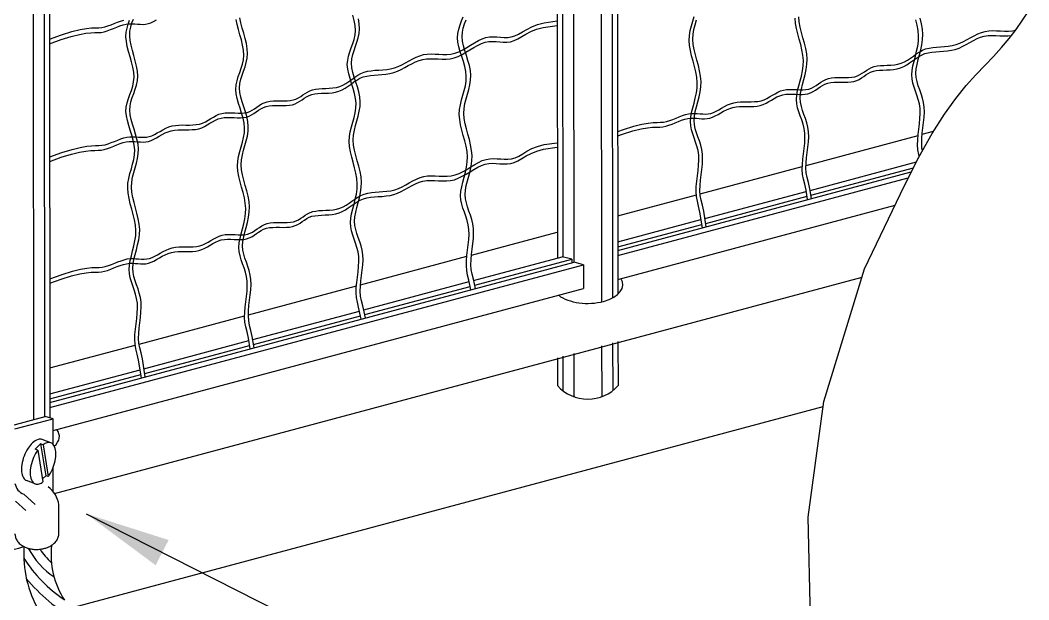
# Model space of a CAD drawing. Header units: millimetres. Extents: x -6218.7 to -6205.6, y -4425 to -4413.8.
# Drawn here: x -6211.57 to -6208.367, y -4418.887 to -4417.045 of the extents above; entities that cross this region are included whole.
import ezdxf

# ---------------------------------------------------------------- set-up
doc = ezdxf.new("R2010")
doc.units = ezdxf.units.MM
doc.header["$LTSCALE"] = 10
doc.layers.add('Termotécnica', color=7, linetype='Continuous')

msp = doc.modelspace()

# ---------------------------------------------------------------- linework, layer by layer
at = {"layer": 'Termotécnica', "color": 1}
for p, q in [((-6209.6916, -4415.3802), (-6209.6889, -4417.928)), ((-6209.8149, -4415.4132), (-6209.8124, -4417.8142)), ((-6209.7266, -4415.3896), (-6209.7239, -4417.9397)), ((-6209.8499, -4415.4226), (-6209.8474, -4417.7967)), ((-6211.4953, -4415.8622), (-6211.4928, -4418.3047)), ((-6211.5303, -4415.8716), (-6211.5278, -4418.3141)), ((-6209.0617, -4417.5856), (-6208.7241, -4417.4951)), ((-6209.6721, -4417.7766), (-6208.7403, -4417.5269)), ((-6209.0592, -4417.601), (-6208.7336, -4417.5137)), ((-6209.6721, -4417.7927), (-6208.7497, -4417.5456)), ((-6209.3957, -4417.6751), (-6209.0739, -4417.5888)), ((-6209.3932, -4417.6905), (-6209.0714, -4417.6042)), ((-6209.6721, -4417.7491), (-6209.4083, -4417.6784)), ((-6209.6721, -4417.7652), (-6209.4058, -4417.6938)), ((-6211.4758, -4418.2599), (-6209.8109, -4417.8138)), ((-6210.1302, -4417.8719), (-6209.8486, -4417.7964)), ((-6210.1268, -4417.887), (-6209.8186, -4417.8045)), ((-6209.8186, -4417.8045), (-6209.8486, -4417.7964)), ((-6209.8186, -4417.8045), (-6209.8186, -4417.8157)), ((-6209.7809, -4417.8219), (-6209.8109, -4417.8138)), ((-6211.4758, -4418.276), (-6209.7809, -4417.8219)), ((-6210.4794, -4417.9654), (-6210.1446, -4417.8757)), ((-6210.476, -4417.9806), (-6210.1412, -4417.8909)), ((-6210.832, -4418.0599), (-6210.4928, -4417.969)), ((-6210.8295, -4418.0753), (-6210.4894, -4417.9842)), ((-6211.1774, -4418.1525), (-6210.8442, -4418.0632)), ((-6209.6888, -4418.0704), (-6209.6886, -4418.2219)), ((-6211.1749, -4418.1679), (-6210.8417, -4418.0786)), ((-6209.8121, -4418.1036), (-6209.812, -4418.2415)), ((-6209.7238, -4418.0798), (-6209.7236, -4418.2414)), ((-6209.8471, -4418.113), (-6209.847, -4418.2221)), ((-6211.4759, -4418.2324), (-6211.1893, -4418.1557)), ((-6211.4758, -4418.2485), (-6211.1868, -4418.1711))]:
    msp.add_line(p, q, dxfattribs=at)
at = {"layer": 'Termotécnica', "color": 2}
for p, q in [((-6209.6746, -4415.3756), (-6209.6719, -4417.9158)), ((-6209.8669, -4415.4272), (-6209.8644, -4417.8007)), ((-6211.4783, -4415.8576), (-6211.4758, -4418.3086)), ((-6209.6718, -4418.0659), (-6209.6716, -4418.206)), ((-6209.8641, -4418.1176), (-6209.864, -4418.2062)), ((-6211.5057, -4418.3908), (-6211.5225, -4418.4077)), ((-6211.4976, -4418.3938), (-6211.5057, -4418.3908)), ((-6211.5057, -4418.3908), (-6211.4893, -4418.4923)), ((-6211.4731, -4418.3881), (-6211.5008, -4418.3775)), ((-6211.4976, -4418.3938), (-6211.4813, -4418.4954)), ((-6211.5145, -4418.4108), (-6211.5225, -4418.4077)), ((-6211.5145, -4418.4108), (-6211.4982, -4418.5123)), ((-6211.4893, -4418.4923), (-6211.4997, -4418.5028)), ((-6211.4813, -4418.4954), (-6211.4893, -4418.4923)), ((-6211.5227, -4418.5181), (-6211.5504, -4418.5075)), ((-6211.4474, -4418.6759), (-6211.4474, -4418.5847)), ((-6211.3604, -4418.6134), (-6208.9228, -4419.8507))]:
    msp.add_line(p, q, dxfattribs=at)
at = {"layer": 'Termotécnica', "color": 4}
for p, q in [((-6208.7058, -4417.4075), (-6208.6694, -4417.3978)), ((-6209.0745, -4417.5064), (-6208.7188, -4417.4111)), ((-6209.411, -4417.5965), (-6209.0864, -4417.5095)), ((-6209.6722, -4417.6665), (-6209.4229, -4417.5997)), ((-6209.672, -4417.8684), (-6208.7919, -4417.6326)), ((-6210.1372, -4417.7911), (-6209.8645, -4417.718)), ((-6210.4893, -4417.8855), (-6210.1517, -4417.795)), ((-6209.7809, -4417.8219), (-6209.7809, -4417.8976)), ((-6211.4614, -4418.5487), (-6208.8966, -4417.8614)), ((-6211.4659, -4418.3491), (-6209.7809, -4417.8976)), ((-6210.8457, -4417.9809), (-6210.5024, -4417.889)), ((-6211.193, -4418.074), (-6210.8575, -4417.9841)), ((-6211.4759, -4418.1498), (-6211.205, -4418.0772))]:
    msp.add_line(p, q, dxfattribs=at)
at = {"layer": 'Termotécnica', "color": 3}
msp.add_line((-6211.4154, -4418.9139), (-6209.0203, -4418.2722), dxfattribs=at)
at = {"layer": 'Termotécnica', "color": 2, "ltscale": 1.6}
for p, q in [((-6211.6126, -4418.3368), (-6211.4914, -4418.3044)), ((-6211.5871, -4418.3437), (-6211.4659, -4418.3112)), ((-6211.4659, -4418.3112), (-6211.4914, -4418.3044)), ((-6211.4659, -4418.393), (-6211.4659, -4418.3112)), ((-6211.4659, -4418.5427), (-6211.4659, -4418.4668)), ((-6211.5592, -4418.5511), (-6211.5223, -4418.5834)), ((-6211.5857, -4418.5737), (-6211.5523, -4418.6033))]:
    msp.add_line(p, q, dxfattribs=at)
at = {"layer": 'Termotécnica', "color": 1}
for points in [[(-6208.7622, -4417.5701), (-6208.7163, -4417.4797), (-6208.6741, -4417.4051), (-6208.6351, -4417.3439), (-6208.599, -4417.2939), (-6208.5657, -4417.2527), (-6208.5348, -4417.2182), (-6208.506, -4417.188), (-6208.479, -4417.1598), (-6208.4537, -4417.1318), (-6208.4299, -4417.1034), (-6208.4075, -4417.0746), (-6208.3866, -4417.0452), (-6208.367, -4417.0151)], [(-6211.477, -4417.1196), (-6211.4407, -4417.1066), (-6211.4081, -4417.0966), (-6211.3822, -4417.0901), (-6211.362, -4417.0865), (-6211.3461, -4417.0849), (-6211.3335, -4417.0844), (-6211.323, -4417.0842), (-6211.3134, -4417.0835), (-6211.3037, -4417.0816), (-6211.2938, -4417.0786), (-6211.2838, -4417.0749), (-6211.2737, -4417.0709), (-6211.2636, -4417.0668), (-6211.2535, -4417.0629), (-6211.2436, -4417.0597), (-6211.2339, -4417.0574), (-6211.2245, -4417.0563), (-6211.2153, -4417.0561), (-6211.2063, -4417.0565), (-6211.1975, -4417.0572), (-6211.1889, -4417.0578), (-6211.1803, -4417.058), (-6211.1719, -4417.0574), (-6211.1634, -4417.0558), (-6211.155, -4417.0529), (-6211.1465, -4417.0489), (-6211.1378, -4417.0442)], [(-6211.477, -4417.1049), (-6211.4388, -4417.0912), (-6211.4061, -4417.0812), (-6211.3803, -4417.0748), (-6211.36, -4417.0712), (-6211.3442, -4417.0695), (-6211.3316, -4417.069), (-6211.3211, -4417.0688), (-6211.3115, -4417.0681), (-6211.3018, -4417.0662), (-6211.2919, -4417.0632), (-6211.2819, -4417.0595), (-6211.2717, -4417.0555), (-6211.2616, -4417.0514), (-6211.2516, -4417.0476), (-6211.2417, -4417.0443)], [(-6211.4766, -4417.4795), (-6211.4379, -4417.4656), (-6211.4053, -4417.4556), (-6211.3795, -4417.4492), (-6211.3592, -4417.4456), (-6211.3434, -4417.444), (-6211.3308, -4417.4435), (-6211.3203, -4417.4433), (-6211.3106, -4417.4425), (-6211.301, -4417.4406), (-6211.2911, -4417.4376), (-6211.281, -4417.434), (-6211.2709, -4417.4299), (-6211.2608, -4417.4258), (-6211.2508, -4417.422), (-6211.2409, -4417.4188), (-6211.2312, -4417.4165), (-6211.2217, -4417.4154), (-6211.2126, -4417.4152), (-6211.2036, -4417.4156), (-6211.1948, -4417.4162), (-6211.1861, -4417.4168), (-6211.1776, -4417.417), (-6211.1691, -4417.4165), (-6211.1606, -4417.4148), (-6211.1522, -4417.4119), (-6211.1437, -4417.408), (-6211.1351, -4417.4033), (-6211.1263, -4417.3982), (-6211.1172, -4417.3931), (-6211.1078, -4417.3883), (-6211.0981, -4417.3841), (-6211.0879, -4417.3809), (-6211.0773, -4417.379), (-6211.0663, -4417.3781), (-6211.0551, -4417.3778), (-6211.0439, -4417.3779), (-6211.0327, -4417.3779), (-6211.0217, -4417.3776), (-6211.0111, -4417.3767), (-6211.0009, -4417.3748), (-6210.9914, -4417.3716), (-6210.9823, -4417.3675), (-6210.9736, -4417.3626), (-6210.965, -4417.3575), (-6210.9565, -4417.3525), (-6210.9479, -4417.3478), (-6210.939, -4417.3438), (-6210.9297, -4417.3409), (-6210.9199, -4417.3392), (-6210.9097, -4417.3387), (-6210.8992, -4417.3388), (-6210.8887, -4417.3393), (-6210.8783, -4417.3398), (-6210.8682, -4417.3399), (-6210.8585, -4417.3393), (-6210.8495, -4417.3377), (-6210.8411, -4417.3348), (-6210.8333, -4417.3308), (-6210.8258, -4417.3261), (-6210.8185, -4417.321), (-6210.8112, -4417.3159), (-6210.8035, -4417.3111), (-6210.7954, -4417.307), (-6210.7865, -4417.3038), (-6210.7768, -4417.3019), (-6210.7664, -4417.301), (-6210.7556, -4417.3007), (-6210.7446, -4417.3008), (-6210.7336, -4417.301), (-6210.7229, -4417.3009), (-6210.7127, -4417.3001), (-6210.7032, -4417.2984), (-6210.6947, -4417.2956), (-6210.6869, -4417.2918), (-6210.6796, -4417.2873), (-6210.6725, -4417.2825), (-6210.6654, -4417.2777), (-6210.6581, -4417.2731), (-6210.6503, -4417.2691), (-6210.6418, -4417.266), (-6210.6323, -4417.264), (-6210.6221, -4417.2629), (-6210.6113, -4417.2623), (-6210.6001, -4417.2618), (-6210.5887, -4417.2613), (-6210.5773, -4417.2602), (-6210.5662, -4417.2584), (-6210.5555, -4417.2554), (-6210.5454, -4417.251), (-6210.5358, -4417.2455), (-6210.5264, -4417.2393), (-6210.5172, -4417.2328), (-6210.508, -4417.2262), (-6210.4985, -4417.22), (-6210.4887, -4417.2145), (-6210.4783, -4417.2102), (-6210.4673, -4417.2072), (-6210.4557, -4417.2053), (-6210.4437, -4417.2041), (-6210.4314, -4417.2033), (-6210.4189, -4417.2026), (-6210.4063, -4417.2014), (-6210.3938, -4417.1995), (-6210.3816, -4417.1965), (-6210.3697, -4417.1921), (-6210.358, -4417.1867), (-6210.3465, -4417.1806), (-6210.3352, -4417.1743), (-6210.3239, -4417.1681), (-6210.3125, -4417.1624), (-6210.3011, -4417.1577), (-6210.2894, -4417.1543), (-6210.2774, -4417.1525), (-6210.2653, -4417.1521), (-6210.2529, -4417.1524), (-6210.2403, -4417.1531), (-6210.2277, -4417.1536), (-6210.215, -4417.1535), (-6210.2023, -4417.1523), (-6210.1896, -4417.1496), (-6210.177, -4417.145), (-6210.1645, -4417.1389), (-6210.152, -4417.1318), (-6210.1397, -4417.1242), (-6210.1274, -4417.1167), (-6210.1153, -4417.1098), (-6210.1033, -4417.104), (-6210.0914, -4417.0999), (-6210.0797, -4417.0978), (-6210.068, -4417.0972), (-6210.0565, -4417.0977), (-6210.045, -4417.0986), (-6210.0336, -4417.0994), (-6210.0221, -4417.0994), (-6210.0107, -4417.0981), (-6209.9992, -4417.0948), (-6209.9875, -4417.0893), (-6209.9751, -4417.0822), (-6209.9615, -4417.0741), (-6209.9459, -4417.066), (-6209.9278, -4417.0585), (-6209.9065, -4417.0527), (-6209.8652, -4417.0469)], [(-6211.1851, -4418.1818), (-6211.1943, -4418.1249), (-6211.1986, -4418.1057), (-6211.2026, -4418.0897), (-6211.2054, -4418.0749), (-6211.2064, -4418.0594), (-6211.206, -4418.0432), (-6211.2045, -4418.0266), (-6211.2025, -4418.0096), (-6211.2004, -4417.9927), (-6211.1987, -4417.9759), (-6211.1978, -4417.9596), (-6211.1983, -4417.9441), (-6211.2005, -4417.9293), (-6211.2039, -4417.9154), (-6211.2082, -4417.9019), (-6211.2127, -4417.8889), (-6211.2172, -4417.8761), (-6211.2209, -4417.8632), (-6211.2236, -4417.8501), (-6211.2245, -4417.8367), (-6211.2236, -4417.8228), (-6211.221, -4417.8083), (-6211.2174, -4417.7933), (-6211.2133, -4417.7779), (-6211.2093, -4417.7622), (-6211.2058, -4417.746), (-6211.2035, -4417.7296), (-6211.2028, -4417.713), (-6211.2042, -4417.6961), (-6211.2073, -4417.6791), (-6211.2114, -4417.6621), (-6211.2161, -4417.645), (-6211.2207, -4417.6281), (-6211.2248, -4417.6114), (-6211.2277, -4417.5949), (-6211.2289, -4417.5788), (-6211.228, -4417.5631), (-6211.2254, -4417.5477), (-6211.2217, -4417.5325), (-6211.2174, -4417.5175), (-6211.2132, -4417.5026), (-6211.2096, -4417.4876), (-6211.2072, -4417.4726), (-6211.2066, -4417.4573), (-6211.2081, -4417.4418), (-6211.2114, -4417.4261), (-6211.2158, -4417.4104), (-6211.2208, -4417.3947), (-6211.2258, -4417.3792), (-6211.2301, -4417.3639), (-6211.2332, -4417.349), (-6211.2344, -4417.3346), (-6211.2334, -4417.3208), (-6211.2306, -4417.3074), (-6211.2265, -4417.2942), (-6211.2218, -4417.2811), (-6211.2171, -4417.2679), (-6211.2129, -4417.2543), (-6211.21, -4417.2403), (-6211.2088, -4417.2256), (-6211.2098, -4417.2102), (-6211.2126, -4417.1941), (-6211.2167, -4417.1776), (-6211.2213, -4417.161), (-6211.226, -4417.1444), (-6211.2302, -4417.1282), (-6211.2332, -4417.1125), (-6211.2345, -4417.0975), (-6211.2336, -4417.0834), (-6211.231, -4417.07), (-6211.2273, -4417.0572), (-6211.2229, -4417.0445)], [(-6211.1731, -4418.1786), (-6211.1823, -4418.1215), (-6211.1867, -4418.1022), (-6211.1907, -4418.0863), (-6211.1935, -4418.0714), (-6211.1945, -4418.056), (-6211.1941, -4418.0398), (-6211.1926, -4418.0231), (-6211.1906, -4418.0062), (-6211.1885, -4417.9892), (-6211.1868, -4417.9725), (-6211.1859, -4417.9562), (-6211.1864, -4417.9406), (-6211.1885, -4417.9259), (-6211.192, -4417.9119), (-6211.1962, -4417.8985), (-6211.2008, -4417.8855), (-6211.2052, -4417.8726), (-6211.209, -4417.8597), (-6211.2116, -4417.8467), (-6211.2126, -4417.8333), (-6211.2117, -4417.8193), (-6211.2091, -4417.8048), (-6211.2055, -4417.7899), (-6211.2014, -4417.7745), (-6211.1973, -4417.7587), (-6211.1939, -4417.7426), (-6211.1916, -4417.7262), (-6211.1909, -4417.7095), (-6211.1923, -4417.6926), (-6211.1953, -4417.6756), (-6211.1995, -4417.6586), (-6211.2042, -4417.6416), (-6211.2088, -4417.6247), (-6211.2129, -4417.6079), (-6211.2158, -4417.5915), (-6211.217, -4417.5754), (-6211.2161, -4417.5596), (-6211.2135, -4417.5442), (-6211.2098, -4417.5291), (-6211.2055, -4417.5141), (-6211.2013, -4417.4991), (-6211.1977, -4417.4842), (-6211.1953, -4417.4691), (-6211.1947, -4417.4539), (-6211.1962, -4417.4384), (-6211.1995, -4417.4227), (-6211.2039, -4417.4069), (-6211.2089, -4417.3912), (-6211.2139, -4417.3757), (-6211.2182, -4417.3604), (-6211.2213, -4417.3456), (-6211.2225, -4417.3312), (-6211.2215, -4417.3173), (-6211.2187, -4417.3039), (-6211.2146, -4417.2907), (-6211.2099, -4417.2776), (-6211.2052, -4417.2644), (-6211.201, -4417.2509), (-6211.1981, -4417.2368), (-6211.1969, -4417.2222), (-6211.1979, -4417.2067), (-6211.2007, -4417.1906), (-6211.2047, -4417.1742), (-6211.2094, -4417.1575), (-6211.2141, -4417.141), (-6211.2182, -4417.1247), (-6211.2213, -4417.109), (-6211.2226, -4417.094), (-6211.2217, -4417.0799), (-6211.2191, -4417.0666), (-6211.2154, -4417.0537), (-6211.211, -4417.0411)], [(-6210.8399, -4418.0893), (-6210.8455, -4418.0549), (-6210.8499, -4418.0357), (-6210.8538, -4418.0197), (-6210.8566, -4418.0048), (-6210.8577, -4417.9894), (-6210.8572, -4417.9732), (-6210.8558, -4417.9565), (-6210.8537, -4417.9396), (-6210.8516, -4417.9226), (-6210.8499, -4417.9059), (-6210.8491, -4417.8896), (-6210.8496, -4417.874), (-6210.8517, -4417.8593), (-6210.8551, -4417.8453), (-6210.8594, -4417.8319), (-6210.864, -4417.8189), (-6210.8684, -4417.806), (-6210.8722, -4417.7932), (-6210.8748, -4417.7801), (-6210.8758, -4417.7667), (-6210.8748, -4417.7527), (-6210.8722, -4417.7382), (-6210.8686, -4417.7233), (-6210.8646, -4417.7079), (-6210.8605, -4417.6921), (-6210.857, -4417.676), (-6210.8547, -4417.6596), (-6210.8541, -4417.6429), (-6210.8555, -4417.626), (-6210.8585, -4417.6091), (-6210.8626, -4417.592), (-6210.8673, -4417.575), (-6210.872, -4417.5581), (-6210.876, -4417.5414), (-6210.8789, -4417.5249), (-6210.8801, -4417.5088), (-6210.8792, -4417.4931), (-6210.8766, -4417.4777), (-6210.8729, -4417.4625), (-6210.8687, -4417.4475), (-6210.8644, -4417.4326), (-6210.8608, -4417.4176), (-6210.8584, -4417.4025), (-6210.8578, -4417.3873), (-6210.8593, -4417.3718), (-6210.8626, -4417.3561), (-6210.8671, -4417.3404), (-6210.8721, -4417.3247), (-6210.877, -4417.3091), (-6210.8814, -4417.2939), (-6210.8844, -4417.279), (-6210.8857, -4417.2646), (-6210.8847, -4417.2507), (-6210.8818, -4417.2373), (-6210.8778, -4417.2242), (-6210.873, -4417.211), (-6210.8683, -4417.1978), (-6210.8642, -4417.1843), (-6210.8612, -4417.1703), (-6210.86, -4417.1556), (-6210.861, -4417.1401), (-6210.8639, -4417.124), (-6210.8679, -4417.1076), (-6210.8726, -4417.091), (-6210.8773, -4417.0744), (-6210.8814, -4417.0581), (-6210.8844, -4417.0424)], [(-6210.8278, -4418.0861), (-6210.8336, -4418.0502), (-6210.838, -4418.0309), (-6210.8419, -4418.0149), (-6210.8447, -4418.0001), (-6210.8458, -4417.9847), (-6210.8453, -4417.9685), (-6210.8438, -4417.9518), (-6210.8418, -4417.9349), (-6210.8397, -4417.9179), (-6210.838, -4417.9012), (-6210.8372, -4417.8849), (-6210.8377, -4417.8693), (-6210.8398, -4417.8546), (-6210.8432, -4417.8406), (-6210.8475, -4417.8272), (-6210.8521, -4417.8141), (-6210.8565, -4417.8013), (-6210.8603, -4417.7884), (-6210.8629, -4417.7754), (-6210.8639, -4417.7619), (-6210.8629, -4417.748), (-6210.8603, -4417.7335), (-6210.8567, -4417.7186), (-6210.8526, -4417.7032), (-6210.8486, -4417.6874), (-6210.8451, -4417.6713), (-6210.8428, -4417.6548), (-6210.8422, -4417.6382), (-6210.8435, -4417.6213), (-6210.8466, -4417.6043), (-6210.8507, -4417.5873), (-6210.8554, -4417.5703), (-6210.8601, -4417.5534), (-6210.8641, -4417.5366), (-6210.867, -4417.5202), (-6210.8682, -4417.5041), (-6210.8673, -4417.4883), (-6210.8647, -4417.4729), (-6210.861, -4417.4578), (-6210.8567, -4417.4428), (-6210.8525, -4417.4278), (-6210.8489, -4417.4129), (-6210.8465, -4417.3978), (-6210.8459, -4417.3826), (-6210.8474, -4417.367), (-6210.8507, -4417.3514), (-6210.8552, -4417.3356), (-6210.8602, -4417.3199), (-6210.8651, -4417.3044), (-6210.8695, -4417.2891), (-6210.8725, -4417.2742), (-6210.8738, -4417.2599), (-6210.8728, -4417.246), (-6210.8699, -4417.2326), (-6210.8658, -4417.2194), (-6210.8611, -4417.2063), (-6210.8564, -4417.1931), (-6210.8523, -4417.1795), (-6210.8493, -4417.1655), (-6210.8481, -4417.1508), (-6210.8491, -4417.1354), (-6210.8519, -4417.1193), (-6210.856, -4417.1029), (-6210.8606, -4417.0862), (-6210.8653, -4417.0697), (-6210.8695, -4417.0534), (-6210.8725, -4417.0377)], [(-6210.487, -4417.9947), (-6210.4955, -4417.9571), (-6210.4995, -4417.9412), (-6210.5023, -4417.9263), (-6210.5034, -4417.9109), (-6210.5029, -4417.8947), (-6210.5014, -4417.878), (-6210.4994, -4417.8611), (-6210.4973, -4417.8441), (-6210.4956, -4417.8274), (-6210.4948, -4417.8111), (-6210.4953, -4417.7955), (-6210.4974, -4417.7808), (-6210.5008, -4417.7668), (-6210.5051, -4417.7534), (-6210.5097, -4417.7404), (-6210.5141, -4417.7275), (-6210.5178, -4417.7146), (-6210.5205, -4417.7016), (-6210.5215, -4417.6882), (-6210.5205, -4417.6742), (-6210.5179, -4417.6597), (-6210.5143, -4417.6448), (-6210.5102, -4417.6294), (-6210.5062, -4417.6136), (-6210.5027, -4417.5975), (-6210.5004, -4417.5811), (-6210.4997, -4417.5644), (-6210.5011, -4417.5475), (-6210.5042, -4417.5305), (-6210.5083, -4417.5135), (-6210.513, -4417.4965), (-6210.5176, -4417.4796), (-6210.5217, -4417.4629), (-6210.5246, -4417.4464), (-6210.5258, -4417.4303), (-6210.5249, -4417.4145), (-6210.5223, -4417.3991), (-6210.5186, -4417.384), (-6210.5143, -4417.369), (-6210.5101, -4417.354), (-6210.5065, -4417.3391), (-6210.5041, -4417.324), (-6210.5035, -4417.3088), (-6210.505, -4417.2933), (-6210.5083, -4417.2776), (-6210.5128, -4417.2618), (-6210.5178, -4417.2461), (-6210.5227, -4417.2306), (-6210.527, -4417.2153), (-6210.5301, -4417.2005), (-6210.5314, -4417.1861), (-6210.5303, -4417.1722), (-6210.5275, -4417.1588), (-6210.5234, -4417.1456), (-6210.5187, -4417.1325), (-6210.514, -4417.1193), (-6210.5098, -4417.1058), (-6210.5069, -4417.0917), (-6210.5057, -4417.0771), (-6210.5067, -4417.0616), (-6210.5095, -4417.0455), (-6210.5136, -4417.0291)], [(-6210.4736, -4417.9911), (-6210.4824, -4417.9524), (-6210.4863, -4417.9364), (-6210.4891, -4417.9216), (-6210.4902, -4417.9061), (-6210.4897, -4417.89), (-6210.4883, -4417.8733), (-6210.4862, -4417.8563), (-6210.4841, -4417.8394), (-6210.4824, -4417.8226), (-6210.4816, -4417.8064), (-6210.4821, -4417.7908), (-6210.4842, -4417.776), (-6210.4876, -4417.7621), (-6210.4919, -4417.7487), (-6210.4965, -4417.7356), (-6210.5009, -4417.7228), (-6210.5047, -4417.7099), (-6210.5073, -4417.6969), (-6210.5083, -4417.6834), (-6210.5073, -4417.6695), (-6210.5047, -4417.655), (-6210.5011, -4417.64), (-6210.497, -4417.6246), (-6210.493, -4417.6089), (-6210.4895, -4417.5927), (-6210.4872, -4417.5763), (-6210.4866, -4417.5597), (-6210.4879, -4417.5428), (-6210.491, -4417.5258), (-6210.4951, -4417.5088), (-6210.4998, -4417.4918), (-6210.5045, -4417.4748), (-6210.5085, -4417.4581), (-6210.5114, -4417.4417), (-6210.5126, -4417.4255), (-6210.5117, -4417.4098), (-6210.5091, -4417.3944), (-6210.5054, -4417.3793), (-6210.5011, -4417.3643), (-6210.4969, -4417.3493), (-6210.4933, -4417.3344), (-6210.4909, -4417.3193), (-6210.4903, -4417.304), (-6210.4918, -4417.2885), (-6210.4951, -4417.2729), (-6210.4996, -4417.2571), (-6210.5046, -4417.2414), (-6210.5095, -4417.2259), (-6210.5139, -4417.2106), (-6210.5169, -4417.1957), (-6210.5182, -4417.1813), (-6210.5172, -4417.1675), (-6210.5143, -4417.1541), (-6210.5102, -4417.1409), (-6210.5055, -4417.1278), (-6210.5008, -4417.1146), (-6210.4967, -4417.101), (-6210.4937, -4417.087), (-6210.4925, -4417.0723), (-6210.4935, -4417.0569), (-6210.4964, -4417.0408)], [(-6210.1388, -4417.9013), (-6210.1456, -4417.8715), (-6210.1495, -4417.8555), (-6210.1523, -4417.8407), (-6210.1534, -4417.8252), (-6210.1529, -4417.8091), (-6210.1515, -4417.7924), (-6210.1494, -4417.7754), (-6210.1473, -4417.7585), (-6210.1456, -4417.7417), (-6210.1448, -4417.7255), (-6210.1453, -4417.7099), (-6210.1474, -4417.6951), (-6210.1508, -4417.6812), (-6210.1551, -4417.6678), (-6210.1597, -4417.6547), (-6210.1641, -4417.6419), (-6210.1679, -4417.629), (-6210.1705, -4417.616), (-6210.1715, -4417.6025), (-6210.1705, -4417.5886), (-6210.1679, -4417.5741), (-6210.1643, -4417.5591), (-6210.1602, -4417.5437), (-6210.1562, -4417.528), (-6210.1527, -4417.5118), (-6210.1504, -4417.4954), (-6210.1498, -4417.4788), (-6210.1511, -4417.4619), (-6210.1542, -4417.4449), (-6210.1583, -4417.4279), (-6210.163, -4417.4108), (-6210.1677, -4417.3939), (-6210.1717, -4417.3772), (-6210.1746, -4417.3608), (-6210.1758, -4417.3446), (-6210.1749, -4417.3289), (-6210.1723, -4417.3135), (-6210.1686, -4417.2983), (-6210.1643, -4417.2833), (-6210.1601, -4417.2684), (-6210.1565, -4417.2535), (-6210.1541, -4417.2384), (-6210.1535, -4417.2231), (-6210.155, -4417.2076), (-6210.1583, -4417.1919), (-6210.1628, -4417.1762), (-6210.1678, -4417.1605), (-6210.1727, -4417.145), (-6210.1771, -4417.1297), (-6210.1801, -4417.1148), (-6210.1814, -4417.1004), (-6210.1804, -4417.0866), (-6210.1775, -4417.0732), (-6210.1734, -4417.06), (-6210.1687, -4417.0469), (-6210.164, -4417.0337)], [(-6210.1244, -4417.8975), (-6210.1311, -4417.8681), (-6210.1351, -4417.8521), (-6210.1379, -4417.8372), (-6210.1389, -4417.8218), (-6210.1385, -4417.8056), (-6210.137, -4417.7889), (-6210.135, -4417.772), (-6210.1329, -4417.755), (-6210.1312, -4417.7383), (-6210.1303, -4417.722), (-6210.1308, -4417.7064), (-6210.1329, -4417.6917), (-6210.1364, -4417.6777), (-6210.1406, -4417.6643), (-6210.1452, -4417.6513), (-6210.1496, -4417.6384), (-6210.1534, -4417.6256), (-6210.156, -4417.6125), (-6210.157, -4417.5991), (-6210.156, -4417.5851), (-6210.1535, -4417.5706), (-6210.1499, -4417.5557), (-6210.1458, -4417.5403), (-6210.1417, -4417.5245), (-6210.1383, -4417.5084), (-6210.1359, -4417.492), (-6210.1353, -4417.4753), (-6210.1367, -4417.4584), (-6210.1397, -4417.4414), (-6210.1439, -4417.4244), (-6210.1486, -4417.4074), (-6210.1532, -4417.3905), (-6210.1573, -4417.3738), (-6210.1602, -4417.3573), (-6210.1614, -4417.3412), (-6210.1605, -4417.3254), (-6210.1579, -4417.31), (-6210.1541, -4417.2949), (-6210.1499, -4417.2799), (-6210.1457, -4417.265), (-6210.1421, -4417.25), (-6210.1397, -4417.2349), (-6210.139, -4417.2197), (-6210.1406, -4417.2042), (-6210.1439, -4417.1885), (-6210.1483, -4417.1727), (-6210.1533, -4417.1571), (-6210.1583, -4417.1415), (-6210.1626, -4417.1263), (-6210.1657, -4417.1114), (-6210.1669, -4417.097), (-6210.1659, -4417.0831), (-6210.1631, -4417.0697), (-6210.159, -4417.0566), (-6210.1543, -4417.0434)], [(-6209.4035, -4417.7042), (-6209.4114, -4417.655), (-6209.4158, -4417.6358), (-6209.4197, -4417.6198), (-6209.4225, -4417.605), (-6209.4236, -4417.5895), (-6209.4231, -4417.5734), (-6209.4217, -4417.5567), (-6209.4196, -4417.5397), (-6209.4175, -4417.5228), (-6209.4158, -4417.506), (-6209.415, -4417.4898), (-6209.4155, -4417.4742), (-6209.4176, -4417.4594), (-6209.421, -4417.4455), (-6209.4253, -4417.4321), (-6209.4299, -4417.419), (-6209.4343, -4417.4062), (-6209.4381, -4417.3933), (-6209.4407, -4417.3803), (-6209.4417, -4417.3668), (-6209.4407, -4417.3529), (-6209.4381, -4417.3384), (-6209.4345, -4417.3234), (-6209.4304, -4417.308), (-6209.4264, -4417.2923), (-6209.4229, -4417.2761), (-6209.4206, -4417.2597), (-6209.42, -4417.2431), (-6209.4213, -4417.2262), (-6209.4244, -4417.2092), (-6209.4285, -4417.1922), (-6209.4332, -4417.1751), (-6209.4379, -4417.1582), (-6209.4419, -4417.1415), (-6209.4448, -4417.1251), (-6209.446, -4417.1089), (-6209.4451, -4417.0932), (-6209.4425, -4417.0778), (-6209.4388, -4417.0626), (-6209.4345, -4417.0476), (-6209.4303, -4417.0327)], [(-6209.3915, -4417.701), (-6209.3995, -4417.6516), (-6209.4038, -4417.6324), (-6209.4078, -4417.6164), (-6209.4106, -4417.6015), (-6209.4117, -4417.5861), (-6209.4112, -4417.5699), (-6209.4097, -4417.5532), (-6209.4077, -4417.5363), (-6209.4056, -4417.5193), (-6209.4039, -4417.5026), (-6209.4031, -4417.4863), (-6209.4036, -4417.4707), (-6209.4057, -4417.456), (-6209.4091, -4417.442), (-6209.4134, -4417.4286), (-6209.418, -4417.4156), (-6209.4224, -4417.4027), (-6209.4262, -4417.3899), (-6209.4288, -4417.3768), (-6209.4298, -4417.3634), (-6209.4288, -4417.3494), (-6209.4262, -4417.3349), (-6209.4226, -4417.32), (-6209.4185, -4417.3046), (-6209.4145, -4417.2888), (-6209.411, -4417.2727), (-6209.4087, -4417.2563), (-6209.408, -4417.2396), (-6209.4094, -4417.2227), (-6209.4125, -4417.2057), (-6209.4166, -4417.1887), (-6209.4213, -4417.1717), (-6209.426, -4417.1548), (-6209.43, -4417.1381), (-6209.4329, -4417.1216), (-6209.4341, -4417.1055), (-6209.4332, -4417.0897), (-6209.4306, -4417.0743), (-6209.4269, -4417.0592), (-6209.4226, -4417.0442)], [(-6209.0697, -4417.6147), (-6209.0745, -4417.585), (-6209.0788, -4417.5658), (-6209.0828, -4417.5498), (-6209.0856, -4417.5349), (-6209.0867, -4417.5195), (-6209.0862, -4417.5033), (-6209.0847, -4417.4866), (-6209.0827, -4417.4697), (-6209.0806, -4417.4527), (-6209.0789, -4417.436), (-6209.0781, -4417.4197), (-6209.0786, -4417.4041), (-6209.0807, -4417.3894), (-6209.0841, -4417.3754), (-6209.0884, -4417.362), (-6209.093, -4417.349), (-6209.0974, -4417.3361), (-6209.1012, -4417.3233), (-6209.1038, -4417.3102), (-6209.1048, -4417.2968), (-6209.1038, -4417.2828), (-6209.1012, -4417.2684), (-6209.0976, -4417.2534), (-6209.0935, -4417.238), (-6209.0895, -4417.2222), (-6209.086, -4417.2061), (-6209.0837, -4417.1897), (-6209.083, -4417.173), (-6209.0844, -4417.1562), (-6209.0875, -4417.1392), (-6209.0916, -4417.1221), (-6209.0963, -4417.1051), (-6209.101, -4417.0882), (-6209.105, -4417.0715), (-6209.1079, -4417.055), (-6209.1091, -4417.0389)], [(-6209.0575, -4417.6115), (-6209.0626, -4417.5803), (-6209.0669, -4417.561), (-6209.0709, -4417.5451), (-6209.0737, -4417.5302), (-6209.0747, -4417.5148), (-6209.0743, -4417.4986), (-6209.0728, -4417.4819), (-6209.0708, -4417.465), (-6209.0687, -4417.448), (-6209.067, -4417.4313), (-6209.0662, -4417.415), (-6209.0666, -4417.3994), (-6209.0688, -4417.3847), (-6209.0722, -4417.3707), (-6209.0765, -4417.3573), (-6209.0811, -4417.3443), (-6209.0855, -4417.3314), (-6209.0892, -4417.3186), (-6209.0919, -4417.3055), (-6209.0928, -4417.2921), (-6209.0919, -4417.2781), (-6209.0893, -4417.2636), (-6209.0857, -4417.2487), (-6209.0816, -4417.2333), (-6209.0776, -4417.2175), (-6209.0741, -4417.2014), (-6209.0718, -4417.185), (-6209.0711, -4417.1683), (-6209.0725, -4417.1514), (-6209.0756, -4417.1344), (-6209.0797, -4417.1174), (-6209.0844, -4417.1004), (-6209.089, -4417.0835), (-6209.0931, -4417.0668), (-6209.096, -4417.0503), (-6209.0972, -4417.0342)], [(-6208.7151, -4417.4775), (-6208.7167, -4417.4713), (-6208.7194, -4417.4564), (-6208.7205, -4417.441), (-6208.72, -4417.4248), (-6208.7186, -4417.4081), (-6208.7166, -4417.3912), (-6208.7145, -4417.3742), (-6208.7127, -4417.3575), (-6208.7119, -4417.3412), (-6208.7124, -4417.3256), (-6208.7145, -4417.3109), (-6208.718, -4417.2969), (-6208.7222, -4417.2835), (-6208.7268, -4417.2705), (-6208.7312, -4417.2576), (-6208.735, -4417.2448), (-6208.7376, -4417.2317), (-6208.7386, -4417.2183), (-6208.7376, -4417.2043), (-6208.7351, -4417.1898), (-6208.7315, -4417.1749), (-6208.7274, -4417.1595), (-6208.7233, -4417.1437), (-6208.7199, -4417.1276), (-6208.7175, -4417.1112), (-6208.7169, -4417.0945), (-6208.7183, -4417.0776), (-6208.7213, -4417.0607), (-6208.7255, -4417.0436)], [(-6208.7048, -4417.4594), (-6208.7063, -4417.4517), (-6208.7073, -4417.4362), (-6208.7069, -4417.4201), (-6208.7054, -4417.4034), (-6208.7034, -4417.3865), (-6208.7013, -4417.3695), (-6208.6996, -4417.3528), (-6208.6987, -4417.3365), (-6208.6992, -4417.3209), (-6208.7013, -4417.3062), (-6208.7048, -4417.2922), (-6208.709, -4417.2788), (-6208.7136, -4417.2657), (-6208.718, -4417.2529), (-6208.7218, -4417.24), (-6208.7244, -4417.227), (-6208.7254, -4417.2135), (-6208.7244, -4417.1996), (-6208.7219, -4417.1851), (-6208.7183, -4417.1701), (-6208.7142, -4417.1548), (-6208.7101, -4417.139), (-6208.7067, -4417.1229), (-6208.7043, -4417.1064), (-6208.7037, -4417.0898), (-6208.7051, -4417.0729), (-6208.7081, -4417.0559), (-6208.7123, -4417.0389)], [(-6211.4766, -4417.4936), (-6211.4405, -4417.4806), (-6211.4078, -4417.4706), (-6211.382, -4417.4642), (-6211.3617, -4417.4606), (-6211.3459, -4417.4589), (-6211.3333, -4417.4584), (-6211.3228, -4417.4582), (-6211.3132, -4417.4575), (-6211.3035, -4417.4556), (-6211.2936, -4417.4526), (-6211.2835, -4417.449), (-6211.2734, -4417.4449), (-6211.2633, -4417.4408), (-6211.2533, -4417.437), (-6211.2434, -4417.4337), (-6211.2337, -4417.4315), (-6211.2243, -4417.4303), (-6211.2151, -4417.4301), (-6211.2061, -4417.4305), (-6211.1973, -4417.4312), (-6211.1887, -4417.4318), (-6211.1801, -4417.432), (-6211.1716, -4417.4314), (-6211.1632, -4417.4298), (-6211.1547, -4417.4269), (-6211.1462, -4417.4229), (-6211.1376, -4417.4182), (-6211.1288, -4417.4132), (-6211.1197, -4417.408), (-6211.1104, -4417.4032), (-6211.1006, -4417.3991), (-6211.0905, -4417.3959), (-6211.0798, -4417.394), (-6211.0689, -4417.393), (-6211.0577, -4417.3928), (-6211.0464, -4417.3928), (-6211.0352, -4417.3929), (-6211.0242, -4417.3926), (-6211.0136, -4417.3917), (-6211.0035, -4417.3897), (-6210.9939, -4417.3866), (-6210.9848, -4417.3824), (-6210.9761, -4417.3776), (-6210.9676, -4417.3725), (-6210.9591, -4417.3674), (-6210.9504, -4417.3627), (-6210.9416, -4417.3588), (-6210.9323, -4417.3558), (-6210.9224, -4417.3542), (-6210.9122, -4417.3537), (-6210.9018, -4417.3538), (-6210.8913, -4417.3543), (-6210.8809, -4417.3548), (-6210.8708, -4417.3549), (-6210.8611, -4417.3543), (-6210.852, -4417.3527), (-6210.8436, -4417.3498), (-6210.8358, -4417.3458), (-6210.8284, -4417.3411), (-6210.8211, -4417.336), (-6210.8137, -4417.3309), (-6210.806, -4417.3261), (-6210.7979, -4417.322), (-6210.789, -4417.3188), (-6210.7793, -4417.3169), (-6210.769, -4417.3159), (-6210.7581, -4417.3157), (-6210.7471, -4417.3158), (-6210.7361, -4417.316), (-6210.7254, -4417.3158), (-6210.7152, -4417.3151), (-6210.7058, -4417.3134), (-6210.6972, -4417.3105), (-6210.6894, -4417.3067), (-6210.6821, -4417.3023), (-6210.675, -4417.2975), (-6210.668, -4417.2926), (-6210.6607, -4417.2881), (-6210.6529, -4417.2841), (-6210.6443, -4417.281), (-6210.6349, -4417.279), (-6210.6246, -4417.2779), (-6210.6138, -4417.2772), (-6210.6026, -4417.2768), (-6210.5912, -4417.2762), (-6210.5799, -4417.2752), (-6210.5687, -4417.2733), (-6210.5581, -4417.2703), (-6210.5479, -4417.266), (-6210.5383, -4417.2605), (-6210.529, -4417.2543), (-6210.5197, -4417.2478), (-6210.5105, -4417.2412), (-6210.501, -4417.235), (-6210.4912, -4417.2295), (-6210.4809, -4417.2252), (-6210.4699, -4417.2222), (-6210.4583, -4417.2203), (-6210.4462, -4417.2191), (-6210.4339, -4417.2183), (-6210.4214, -4417.2175), (-6210.4088, -4417.2164), (-6210.3964, -4417.2145), (-6210.3841, -4417.2115), (-6210.3722, -4417.2071), (-6210.3605, -4417.2017), (-6210.3491, -4417.1956), (-6210.3377, -4417.1893), (-6210.3264, -4417.183), (-6210.3151, -4417.1774), (-6210.3036, -4417.1727), (-6210.2919, -4417.1693), (-6210.28, -4417.1675), (-6210.2678, -4417.1671), (-6210.2554, -4417.1674), (-6210.2429, -4417.1681), (-6210.2302, -4417.1686), (-6210.2175, -4417.1685), (-6210.2048, -4417.1673), (-6210.1921, -4417.1646), (-6210.1795, -4417.16), (-6210.167, -4417.1538), (-6210.1546, -4417.1467), (-6210.1422, -4417.1392), (-6210.13, -4417.1317), (-6210.1178, -4417.1248), (-6210.1058, -4417.119), (-6210.094, -4417.1149), (-6210.0822, -4417.1128), (-6210.0706, -4417.1122), (-6210.059, -4417.1127), (-6210.0475, -4417.1136), (-6210.0361, -4417.1144), (-6210.0247, -4417.1144), (-6210.0132, -4417.1131), (-6210.0017, -4417.1098), (-6209.99, -4417.1043), (-6209.9777, -4417.0971), (-6209.964, -4417.0891), (-6209.9484, -4417.0809), (-6209.9303, -4417.0735), (-6209.909, -4417.0677), (-6209.8652, -4417.0615)], [(-6209.6725, -4417.3981), (-6209.6544, -4417.3917), (-6209.6218, -4417.3816), (-6209.5959, -4417.3752), (-6209.5757, -4417.3716), (-6209.5599, -4417.37), (-6209.5473, -4417.3695), (-6209.5368, -4417.3693), (-6209.5271, -4417.3685), (-6209.5174, -4417.3666), (-6209.5075, -4417.3637), (-6209.4975, -4417.36), (-6209.4874, -4417.356), (-6209.4773, -4417.3518), (-6209.4673, -4417.348), (-6209.4574, -4417.3448), (-6209.4477, -4417.3425), (-6209.4382, -4417.3414), (-6209.4291, -4417.3412), (-6209.4201, -4417.3416), (-6209.4113, -4417.3423), (-6209.4026, -4417.3428), (-6209.3941, -4417.343), (-6209.3856, -4417.3425), (-6209.3771, -4417.3409), (-6209.3687, -4417.338), (-6209.3602, -4417.334), (-6209.3516, -4417.3293), (-6209.3428, -4417.3242), (-6209.3337, -4417.3191), (-6209.3243, -4417.3143), (-6209.3146, -4417.3101), (-6209.3044, -4417.307), (-6209.2938, -4417.305), (-6209.2828, -4417.3041), (-6209.2716, -4417.3038), (-6209.2604, -4417.3039), (-6209.2492, -4417.3039), (-6209.2382, -4417.3037), (-6209.2276, -4417.3027), (-6209.2174, -4417.3008), (-6209.2079, -4417.2976), (-6209.1988, -4417.2935), (-6209.1901, -4417.2887), (-6209.1815, -4417.2836), (-6209.173, -4417.2785), (-6209.1644, -4417.2738), (-6209.1555, -4417.2698), (-6209.1462, -4417.2669), (-6209.1364, -4417.2653), (-6209.1262, -4417.2647), (-6209.1157, -4417.2648), (-6209.1052, -4417.2653), (-6209.0948, -4417.2658), (-6209.0847, -4417.2659), (-6209.075, -4417.2654), (-6209.0659, -4417.2637), (-6209.0576, -4417.2608), (-6209.0498, -4417.2568), (-6209.0423, -4417.2522), (-6209.035, -4417.2471), (-6209.0277, -4417.242), (-6209.02, -4417.2372), (-6209.0119, -4417.233), (-6209.003, -4417.2299), (-6208.9933, -4417.2279), (-6208.9829, -4417.227), (-6208.9721, -4417.2267), (-6208.9611, -4417.2269), (-6208.9501, -4417.227), (-6208.9394, -4417.2269), (-6208.9292, -4417.2261), (-6208.9197, -4417.2244), (-6208.9112, -4417.2216), (-6208.9034, -4417.2178), (-6208.8961, -4417.2133), (-6208.889, -4417.2085), (-6208.8819, -4417.2037), (-6208.8746, -4417.1991), (-6208.8668, -4417.1952), (-6208.8583, -4417.1921), (-6208.8488, -4417.19), (-6208.8386, -4417.1889), (-6208.8278, -4417.1883), (-6208.8166, -4417.1878), (-6208.8052, -4417.1873), (-6208.7938, -4417.1862), (-6208.7827, -4417.1844), (-6208.772, -4417.1814), (-6208.7619, -4417.177), (-6208.7523, -4417.1716), (-6208.7429, -4417.1654), (-6208.7337, -4417.1588), (-6208.7245, -4417.1522), (-6208.715, -4417.146), (-6208.7052, -4417.1406), (-6208.6948, -4417.1362), (-6208.6838, -4417.1332), (-6208.6722, -4417.1313), (-6208.6602, -4417.1302), (-6208.6479, -4417.1294), (-6208.6353, -4417.1286), (-6208.6228, -4417.1274), (-6208.6103, -4417.1255), (-6208.5981, -4417.1225), (-6208.5862, -4417.1182), (-6208.5745, -4417.1127), (-6208.563, -4417.1067), (-6208.5517, -4417.1003), (-6208.5404, -4417.0941), (-6208.529, -4417.0884), (-6208.5176, -4417.0837), (-6208.5059, -4417.0803), (-6208.4939, -4417.0786), (-6208.4818, -4417.0781), (-6208.4694, -4417.0784), (-6208.4568, -4417.0791), (-6208.4442, -4417.0796), (-6208.4315, -4417.0796), (-6208.4188, -4417.0784), (-6208.4088, -4417.0762)], [(-6209.6725, -4417.4122), (-6209.657, -4417.4066), (-6209.6243, -4417.3966), (-6209.5985, -4417.3902), (-6209.5782, -4417.3866), (-6209.5624, -4417.385), (-6209.5498, -4417.3845), (-6209.5393, -4417.3843), (-6209.5297, -4417.3835), (-6209.52, -4417.3816), (-6209.5101, -4417.3787), (-6209.5, -4417.375), (-6209.4899, -4417.3709), (-6209.4798, -4417.3668), (-6209.4698, -4417.363), (-6209.4599, -4417.3598), (-6209.4502, -4417.3575), (-6209.4408, -4417.3564), (-6209.4316, -4417.3562), (-6209.4226, -4417.3566), (-6209.4138, -4417.3572), (-6209.4052, -4417.3578), (-6209.3966, -4417.358), (-6209.3881, -4417.3575), (-6209.3797, -4417.3559), (-6209.3712, -4417.3529), (-6209.3627, -4417.349), (-6209.3541, -4417.3443), (-6209.3453, -4417.3392), (-6209.3362, -4417.3341), (-6209.3269, -4417.3293), (-6209.3171, -4417.3251), (-6209.307, -4417.3219), (-6209.2963, -4417.32), (-6209.2854, -4417.3191), (-6209.2742, -4417.3188), (-6209.2629, -4417.3189), (-6209.2517, -4417.3189), (-6209.2407, -4417.3187), (-6209.2301, -4417.3177), (-6209.22, -4417.3158), (-6209.2104, -4417.3126), (-6209.2013, -4417.3085), (-6209.1926, -4417.3037), (-6209.1841, -4417.2985), (-6209.1756, -4417.2935), (-6209.1669, -4417.2888), (-6209.1581, -4417.2848), (-6209.1488, -4417.2819), (-6209.1389, -4417.2802), (-6209.1287, -4417.2797), (-6209.1183, -4417.2798), (-6209.1078, -4417.2803), (-6209.0974, -4417.2808), (-6209.0872, -4417.2809), (-6209.0776, -4417.2803), (-6209.0685, -4417.2787), (-6209.0601, -4417.2758), (-6209.0523, -4417.2718), (-6209.0449, -4417.2671), (-6209.0376, -4417.2621), (-6209.0302, -4417.2569), (-6209.0225, -4417.2521), (-6209.0144, -4417.248), (-6209.0055, -4417.2448), (-6208.9958, -4417.2429), (-6208.9855, -4417.242), (-6208.9746, -4417.2417), (-6208.9636, -4417.2418), (-6208.9526, -4417.242), (-6208.9419, -4417.2419), (-6208.9317, -4417.2411), (-6208.9223, -4417.2394), (-6208.9137, -4417.2366), (-6208.9059, -4417.2328), (-6208.8986, -4417.2283), (-6208.8915, -4417.2235), (-6208.8845, -4417.2187), (-6208.8772, -4417.2141), (-6208.8694, -4417.2101), (-6208.8608, -4417.207), (-6208.8514, -4417.205), (-6208.8411, -4417.2039), (-6208.8303, -4417.2033), (-6208.8191, -4417.2028), (-6208.8077, -4417.2023), (-6208.7964, -4417.2012), (-6208.7852, -4417.1994), (-6208.7746, -4417.1964), (-6208.7644, -4417.192), (-6208.7548, -4417.1865), (-6208.7455, -4417.1804), (-6208.7362, -4417.1738), (-6208.727, -4417.1672), (-6208.7175, -4417.161), (-6208.7077, -4417.1556), (-6208.6974, -4417.1512), (-6208.6864, -4417.1482), (-6208.6748, -4417.1463), (-6208.6627, -4417.1451), (-6208.6504, -4417.1444), (-6208.6379, -4417.1436), (-6208.6253, -4417.1424), (-6208.6129, -4417.1405), (-6208.6006, -4417.1375), (-6208.5887, -4417.1332), (-6208.577, -4417.1277), (-6208.5656, -4417.1216), (-6208.5542, -4417.1153), (-6208.5429, -4417.1091), (-6208.5316, -4417.1034), (-6208.5201, -4417.0987), (-6208.5084, -4417.0953), (-6208.4965, -4417.0936), (-6208.4843, -4417.0931), (-6208.4719, -4417.0934), (-6208.4594, -4417.0941), (-6208.4467, -4417.0946), (-6208.434, -4417.0945), (-6208.4222, -4417.0934)], [(-6211.4762, -4417.8667), (-6211.4373, -4417.8528), (-6211.4047, -4417.8427), (-6211.3788, -4417.8363), (-6211.3586, -4417.8327), (-6211.3427, -4417.8311), (-6211.3301, -4417.8306), (-6211.3196, -4417.8304), (-6211.31, -4417.8297), (-6211.3003, -4417.8277), (-6211.2904, -4417.8248), (-6211.2804, -4417.8211), (-6211.2703, -4417.8171), (-6211.2602, -4417.813), (-6211.2501, -4417.8091), (-6211.2402, -4417.8059), (-6211.2305, -4417.8036), (-6211.2211, -4417.8025), (-6211.2119, -4417.8023), (-6211.203, -4417.8027), (-6211.1942, -4417.8034), (-6211.1855, -4417.804), (-6211.1769, -4417.8042), (-6211.1685, -4417.8036), (-6211.16, -4417.802), (-6211.1516, -4417.7991), (-6211.1431, -4417.7951), (-6211.1344, -4417.7904), (-6211.1256, -4417.7853), (-6211.1166, -4417.7802), (-6211.1072, -4417.7754), (-6211.0975, -4417.7712), (-6211.0873, -4417.7681), (-6211.0767, -4417.7661), (-6211.0657, -4417.7652), (-6211.0545, -4417.7649), (-6211.0432, -4417.765), (-6211.032, -4417.7651), (-6211.0211, -4417.7648), (-6211.0104, -4417.7638), (-6211.0003, -4417.7619), (-6210.9907, -4417.7587), (-6210.9817, -4417.7546), (-6210.973, -4417.7498), (-6210.9644, -4417.7447), (-6210.9559, -4417.7396), (-6210.9473, -4417.7349), (-6210.9384, -4417.7309), (-6210.9291, -4417.728), (-6210.9193, -4417.7264), (-6210.9091, -4417.7258), (-6210.8986, -4417.7259), (-6210.8881, -4417.7264), (-6210.8777, -4417.7269), (-6210.8676, -4417.727), (-6210.8579, -4417.7265), (-6210.8488, -4417.7248), (-6210.8405, -4417.7219), (-6210.8327, -4417.718), (-6210.8252, -4417.7133), (-6210.8179, -4417.7082), (-6210.8105, -4417.7031), (-6210.8029, -4417.6983), (-6210.7947, -4417.6941), (-6210.7859, -4417.691), (-6210.7762, -4417.689), (-6210.7658, -4417.6881), (-6210.755, -4417.6879), (-6210.744, -4417.688), (-6210.733, -4417.6881), (-6210.7223, -4417.688), (-6210.7121, -4417.6872), (-6210.7026, -4417.6856), (-6210.6941, -4417.6827), (-6210.6863, -4417.6789), (-6210.6789, -4417.6744), (-6210.6719, -4417.6696), (-6210.6648, -4417.6648), (-6210.6575, -4417.6602), (-6210.6497, -4417.6563), (-6210.6411, -4417.6532), (-6210.6317, -4417.6512), (-6210.6214, -4417.65), (-6210.6106, -4417.6494), (-6210.5994, -4417.649), (-6210.588, -4417.6484), (-6210.5767, -4417.6473), (-6210.5656, -4417.6455), (-6210.5549, -4417.6425), (-6210.5448, -4417.6381), (-6210.5351, -4417.6327), (-6210.5258, -4417.6265), (-6210.5166, -4417.6199), (-6210.5073, -4417.6133), (-6210.4979, -4417.6071), (-6210.4881, -4417.6017), (-6210.4777, -4417.5973), (-6210.4667, -4417.5943), (-6210.4551, -4417.5924), (-6210.4431, -4417.5913), (-6210.4307, -4417.5905), (-6210.4182, -4417.5897), (-6210.4057, -4417.5885), (-6210.3932, -4417.5866), (-6210.381, -4417.5836), (-6210.369, -4417.5793), (-6210.3574, -4417.5739), (-6210.3459, -4417.5678), (-6210.3346, -4417.5614), (-6210.3233, -4417.5552), (-6210.3119, -4417.5495), (-6210.3004, -4417.5448), (-6210.2888, -4417.5414), (-6210.2768, -4417.5397), (-6210.2646, -4417.5392), (-6210.2522, -4417.5396), (-6210.2397, -4417.5402), (-6210.2271, -4417.5408), (-6210.2144, -4417.5407), (-6210.2017, -4417.5395), (-6210.189, -4417.5367), (-6210.1764, -4417.5321), (-6210.1638, -4417.526), (-6210.1514, -4417.5189), (-6210.139, -4417.5113), (-6210.1268, -4417.5038), (-6210.1147, -4417.4969), (-6210.1027, -4417.4912), (-6210.0908, -4417.487), (-6210.0791, -4417.4849), (-6210.0674, -4417.4844), (-6210.0559, -4417.4849), (-6210.0444, -4417.4858), (-6210.0329, -4417.4865), (-6210.0215, -4417.4865), (-6210.01, -4417.4852), (-6209.9985, -4417.482), (-6209.9869, -4417.4765), (-6209.9745, -4417.4693), (-6209.9609, -4417.4612), (-6209.9453, -4417.4531), (-6209.9271, -4417.4457), (-6209.9058, -4417.4398), (-6209.8648, -4417.4341)], [(-6211.4762, -4417.8808), (-6211.4398, -4417.8678), (-6211.4072, -4417.8577), (-6211.3814, -4417.8513), (-6211.3611, -4417.8477), (-6211.3453, -4417.8461), (-6211.3327, -4417.8456), (-6211.3222, -4417.8454), (-6211.3125, -4417.8446), (-6211.3029, -4417.8427), (-6211.293, -4417.8398), (-6211.2829, -4417.8361), (-6211.2728, -4417.832), (-6211.2627, -4417.8279), (-6211.2527, -4417.8241), (-6211.2428, -4417.8209), (-6211.2331, -4417.8186), (-6211.2236, -4417.8175), (-6211.2145, -4417.8173), (-6211.2055, -4417.8177), (-6211.1967, -4417.8183), (-6211.188, -4417.8189), (-6211.1795, -4417.8191), (-6211.171, -4417.8186), (-6211.1626, -4417.817), (-6211.1541, -4417.8141), (-6211.1456, -4417.8101), (-6211.137, -4417.8054), (-6211.1282, -4417.8003), (-6211.1191, -4417.7952), (-6211.1097, -4417.7904), (-6211.1, -4417.7862), (-6211.0898, -4417.7831), (-6211.0792, -4417.7811), (-6211.0682, -4417.7802), (-6211.057, -4417.7799), (-6211.0458, -4417.78), (-6211.0346, -4417.78), (-6211.0236, -4417.7798), (-6211.013, -4417.7788), (-6211.0028, -4417.7769), (-6210.9933, -4417.7737), (-6210.9842, -4417.7696), (-6210.9755, -4417.7648), (-6210.9669, -4417.7597), (-6210.9584, -4417.7546), (-6210.9498, -4417.7499), (-6210.9409, -4417.7459), (-6210.9316, -4417.743), (-6210.9218, -4417.7414), (-6210.9116, -4417.7408), (-6210.9012, -4417.7409), (-6210.8906, -4417.7414), (-6210.8802, -4417.7419), (-6210.8701, -4417.742), (-6210.8604, -4417.7415), (-6210.8514, -4417.7398), (-6210.843, -4417.7369), (-6210.8352, -4417.7329), (-6210.8277, -4417.7282), (-6210.8204, -4417.7232), (-6210.8131, -4417.7181), (-6210.8054, -4417.7133), (-6210.7973, -4417.7091), (-6210.7884, -4417.7059), (-6210.7787, -4417.704), (-6210.7683, -4417.7031), (-6210.7575, -4417.7028), (-6210.7465, -4417.703), (-6210.7355, -4417.7031), (-6210.7248, -4417.703), (-6210.7146, -4417.7022), (-6210.7051, -4417.7005), (-6210.6966, -4417.6977), (-6210.6888, -4417.6939), (-6210.6815, -4417.6894), (-6210.6744, -4417.6846), (-6210.6673, -4417.6798), (-6210.66, -4417.6752), (-6210.6522, -4417.6712), (-6210.6437, -4417.6681), (-6210.6342, -4417.6661), (-6210.624, -4417.665), (-6210.6132, -4417.6644), (-6210.602, -4417.6639), (-6210.5906, -4417.6634), (-6210.5792, -4417.6623), (-6210.5681, -4417.6605), (-6210.5574, -4417.6575), (-6210.5473, -4417.6531), (-6210.5377, -4417.6477), (-6210.5283, -4417.6415), (-6210.5191, -4417.6349), (-6210.5099, -4417.6283), (-6210.5004, -4417.6221), (-6210.4906, -4417.6167), (-6210.4802, -4417.6123), (-6210.4692, -4417.6093), (-6210.4576, -4417.6074), (-6210.4456, -4417.6063), (-6210.4333, -4417.6055), (-6210.4208, -4417.6047), (-6210.4082, -4417.6035), (-6210.3957, -4417.6016), (-6210.3835, -4417.5986), (-6210.3716, -4417.5943), (-6210.3599, -4417.5888), (-6210.3485, -4417.5828), (-6210.3371, -4417.5764), (-6210.3258, -4417.5702), (-6210.3144, -4417.5645), (-6210.303, -4417.5598), (-6210.2913, -4417.5564), (-6210.2793, -4417.5547), (-6210.2672, -4417.5542), (-6210.2548, -4417.5545), (-6210.2422, -4417.5552), (-6210.2296, -4417.5557), (-6210.2169, -4417.5556), (-6210.2042, -4417.5545), (-6210.1915, -4417.5517), (-6210.1789, -4417.5471), (-6210.1664, -4417.541), (-6210.1539, -4417.5339), (-6210.1416, -4417.5263), (-6210.1293, -4417.5188), (-6210.1172, -4417.5119), (-6210.1052, -4417.5061), (-6210.0933, -4417.502), (-6210.0816, -4417.4999), (-6210.07, -4417.4994), (-6210.0584, -4417.4998), (-6210.0469, -4417.5008), (-6210.0355, -4417.5015), (-6210.024, -4417.5015), (-6210.0126, -4417.5002), (-6210.0011, -4417.497), (-6209.9894, -4417.4915), (-6209.9771, -4417.4843), (-6209.9634, -4417.4762), (-6209.9478, -4417.4681), (-6209.9297, -4417.4607), (-6209.9084, -4417.4548), (-6209.8648, -4417.4487)], [(-6209.0153, -4419.2322), (-6209.0601, -4418.946), (-6209.0682, -4418.6238), (-6209.0182, -4418.2565), (-6208.8885, -4417.8352), (-6208.7622, -4417.5701)]]:
    msp.add_lwpolyline(points, dxfattribs=at)
at = {"layer": 'Termotécnica', "color": 2}
for points in [[(-6211.5008, -4418.3775, 0.174705), (-6211.5133, -4418.3773, 0.104203), (-6211.5311, -4418.3878, 0.064948), (-6211.5454, -4418.4049, 0.051099), (-6211.5581, -4418.4301, 0.051099), (-6211.5654, -4418.4574, 0.064948), (-6211.5661, -4418.4797, 0.104203), (-6211.5599, -4418.4993, 0.174705), (-6211.5504, -4418.5075, 0.174705)], [(-6211.4813, -4418.4954, 0.016409), (-6211.4781, -4418.4907, 0.051099), (-6211.4654, -4418.4655, 0.051099), (-6211.4581, -4418.4382, 0.064948), (-6211.4574, -4418.4159, 0.104203), (-6211.4636, -4418.3963, 0.174705), (-6211.4731, -4418.3881, 0.174705), (-6211.4856, -4418.3879, 0.06738), (-6211.4976, -4418.3938, 0.064948)], [(-6211.5145, -4418.4108, 0.016409), (-6211.5177, -4418.4154, 0.051099), (-6211.5304, -4418.4407, 0.051099), (-6211.5377, -4418.468, 0.064948), (-6211.5384, -4418.4903, 0.104203), (-6211.5322, -4418.5099, 0.174705), (-6211.5227, -4418.5181, 0.174705)], [(-6211.5227, -4418.5181, 0.174705), (-6211.5102, -4418.5183, 0.06738), (-6211.4982, -4418.5123, 0.064948)]]:
    msp.add_lwpolyline(points, format="xyb", dxfattribs=at)
for centre, radius, start, end in [((-6209.7679, -4418.1203), 0.1289, 221.7952, 318.3239), ((-6211.532, -4418.597), 0.0856, 8.2416, 53.8328), ((-6211.5946, -4418.6415), 0.084, 209.3427, 295.0376), ((-6211.2158, -4418.7458), 0.2566, 172.9262, 213.609), ((-6211.1982, -4418.7412), 0.361, 176.3836, 209.7908)]:
    msp.add_arc(centre, radius, start, end, dxfattribs=at)
at = {"layer": 'Termotécnica', "color": 2, "ltscale": 1.6}
msp.add_arc((-6211.5434, -4418.5096), 0.0443, 189.9559, 249.2084, dxfattribs=at)
at = {"layer": 'Termotécnica', "color": 1}
for centre, radius, start, end in [((-6211.3236, -4418.6064), 0.2498, 207.7496, 236.328), ((-6211.2992, -4418.5878), 0.2498, 213.5773, 226.4405), ((-6211.1825, -4418.5147), 0.4464, 212.5086, 236.2482), ((-6211.0784, -4418.4166), 0.6211, 220.3416, 239.2699)]:
    msp.add_arc(centre, radius, start, end, dxfattribs=at)
at = {"layer": 'Termotécnica', "color": 4}
for centre, start_param, end_param in [((-6209.7682, -4417.8852), 3.745415, 6.618977), ((-6211.5578, -4418.368), 5.736474, 6.663494)]:
    msp.add_ellipse(centre, major_axis=(0.1118, 0.0001), ratio=0.533394, start_param=start_param, end_param=end_param, dxfattribs=at)
at = {"layer": 'Termotécnica', "color": 2, "ltscale": 1.6}
msp.add_open_spline([(-6211.587, -4418.6768), (-6211.5869, -4418.6791), (-6211.5869, -4418.6807), (-6211.5865, -4418.6827), (-6211.5851, -4418.6888), (-6211.5828, -4418.6946), (-6211.5797, -4418.7001), (-6211.5755, -4418.7053), (-6211.5704, -4418.7103), (-6211.564, -4418.715), (-6211.5561, -4418.7192), (-6211.5467, -4418.7228), (-6211.5352, -4418.7255), (-6211.521, -4418.727), (-6211.5062, -4418.7262), (-6211.4925, -4418.7234), (-6211.4815, -4418.7196), (-6211.4726, -4418.7151), (-6211.4654, -4418.7101), (-6211.4597, -4418.7049), (-6211.4552, -4418.6994), (-6211.4518, -4418.6937), (-6211.4493, -4418.6877), (-6211.448, -4418.6824), (-6211.4474, -4418.6777), (-6211.4474, -4418.6751), (-6211.4474, -4418.6739)], degree=3, knots=[6.165399, 6.165399, 6.165399, 6.165399, 6.25737, 6.349341, 6.441312, 6.533283, 6.631551, 6.73767, 6.855349, 6.988358, 7.139882, 7.312727, 7.511118, 7.744299, 8.028723, 8.257074, 8.452484, 8.622545, 8.771168, 8.901233, 9.016324, 9.120515, 9.21761, 9.310805, 9.367792, 9.424778, 9.424778, 9.424778, 9.424778], dxfattribs=at)
at = {"layer": 'Termotécnica', "color": 2}
msp.add_solid([(-6211.099, -4418.6968), (-6211.1402, -4418.777), (-6211.3604, -4418.6134)], dxfattribs=at)

doc.saveas('drawing.dxf')
